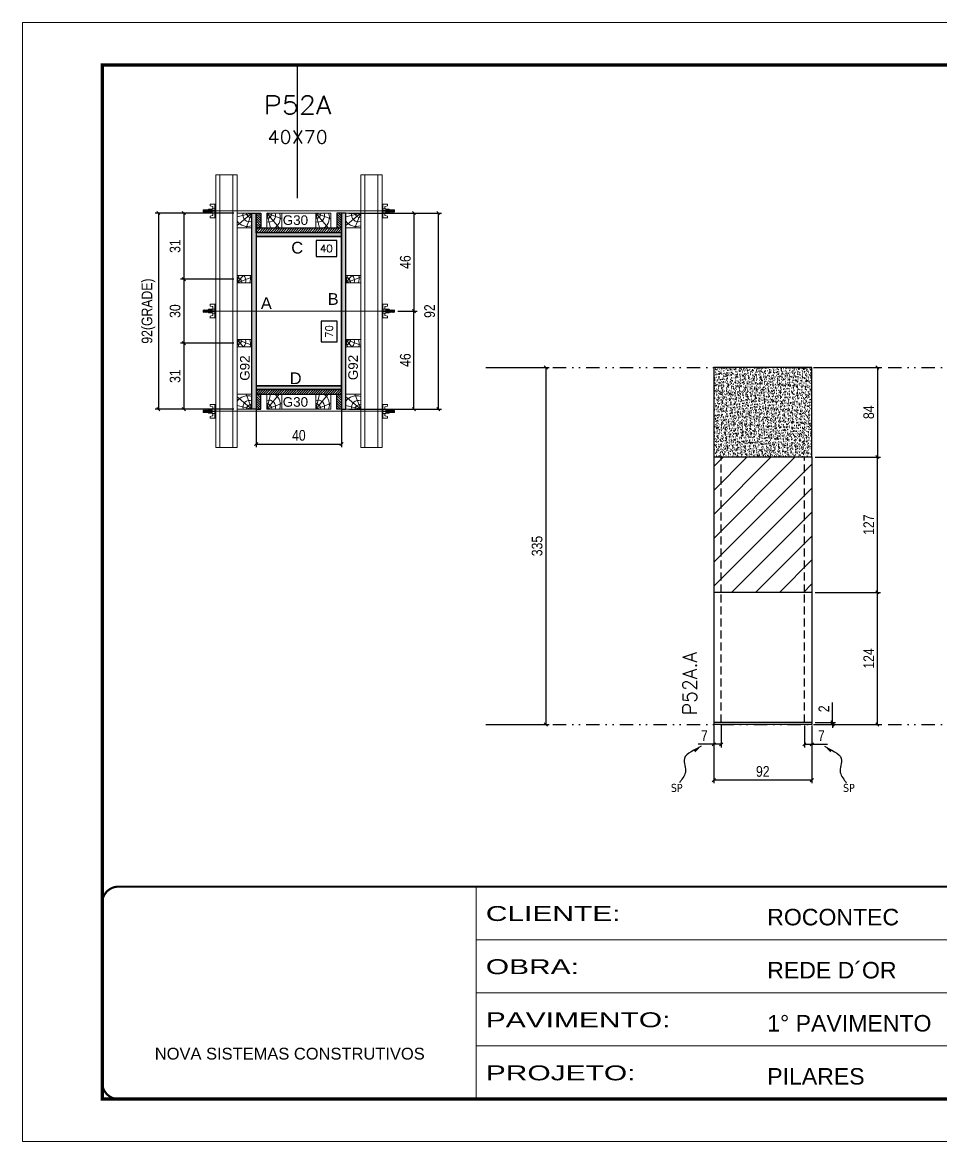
# Model space of a CAD drawing. Extents: x 2949 to 9203, y -16089 to 12527.
# Drawn here: x 6133 to 6994, y -12643 to -11593 of the extents above; entities that cross this region are included whole.
import ezdxf
from ezdxf.enums import TextEntityAlignment as Align

# ---------------------------------------------------------------- set-up
doc = ezdxf.new("R2010")
doc.units = 0
for name, pattern in [('CONTINUO', [0]), ('DASHED', [0.75, 0.5, -0.25]), ('DIVIDE2', [0.625, 0.25, -0.125, 0, -0.125, 0, -0.125]), ('HIDDEN', [0.375, 0.25, -0.125])]:
    doc.linetypes.add(name, pattern=pattern)
for name, color, linetype in [('CHAPA', 1, 'Continuous'), ('COTA', 241, 'Continuous'), ('MEIO_PONT', 93, 'Continuous'), ('Nível', 160, 'Continuous'), ('Painéis', 200, 'Continuous'), ('Romaneio', 10, 'Continuous'), ('SARRAFO', 251, 'Continuous'), ('Sarrafo de Pressão', 42, 'HIDDEN'), ('texto', 7, 'Continuous'), ('Texto de Titulo', 7, 'Continuous'), ('Texto Qtd Sarr', 242, 'Continuous'), ('TEXTO_GERAL', 7, 'Continuous')]:
    doc.layers.add(name, color=color, linetype=linetype)
for name, color, linetype, lineweight in [('Folhas', 255, 'Continuous', 9), ('Hachura', 251, 'Continuous', 9), ('Madeira', 126, 'Continuous', 18), ('Perfil Metálico', 224, 'Continuous', 18), ('SARRAFO DE PRESSAO', 251, 'DASHED', 9), ('Texto Seção', 7, 'Continuous', 15)]:
    doc.layers.add(name, color=color, linetype=linetype, lineweight=lineweight)
doc.styles.add('ARIAL', font='arial.ttf')
doc.styles.add('COTA TECNICA', font='techl___.ttf', dxfattribs={"height": 10})
doc.styles.add('COTA TECNICA 2X', font='techl___.ttf', dxfattribs={"height": 10})
doc.styles.add('COTA TECNICA-50', font='techl___.ttf', dxfattribs={"height": 10})
doc.styles.add('REGUA-120', font='ROMANS.shx', dxfattribs={"height": 15})
doc.styles.add('ROMANS', font='romans.shx')
doc.styles.add('SANSSERIF', font='sas_____.pfb')
doc.styles.get("Standard").update_dxf_attribs({"font": 'arial.ttf'})
doc.styles.add('Tecnologia', font='')
doc.styles.get('Tecnologia').set_extended_font_data('Forgotten Futurist')
doc.dimstyles.new('COTA PAINEL-50', dxfattribs={"dimtxt": 10, "dimasz": 3, "dimexe": 3, "dimexo": 3, "dimgap": 3, "dimtad": 1, "dimdec": 1, "dimzin": 12, "dimdsep": 46, "dimtxsty": 'COTA TECNICA-50', "dimblk1": 'OBLIQUE', "dimblk2": 'OBLIQUE', "dimsah": 1, "dimcen": 0.9, "dimclrd": 4, "dimclre": 4, "dimclrt": 240, "dimadec": 1, "dimazin": 3, "dimtfac": 1, "dimtdec": 1, "dimtmove": 0, "dimatfit": 3, "dimfxl": 1, "dimtolj": 1, "dimtzin": 12, "dimarcsym": 0})
doc.dimstyles.new('PAINEL', dxfattribs={"dimtxt": 10, "dimasz": 3, "dimexe": 3, "dimexo": 3, "dimgap": 3, "dimtad": 1, "dimdec": 1, "dimzin": 12, "dimdsep": 46, "dimtxsty": 'COTA TECNICA', "dimblk1": 'OBLIQUE', "dimblk2": 'OBLIQUE', "dimsah": 1, "dimcen": 0.9, "dimclrd": 4, "dimclre": 4, "dimclrt": 240, "dimadec": 1, "dimazin": 3, "dimtfac": 1, "dimtdec": 1, "dimtmove": 0, "dimatfit": 3, "dimfxl": 1, "dimtolj": 1, "dimtzin": 12, "dimarcsym": 0})
doc.dimstyles.new('SECAO PILAR', dxfattribs={"dimtxt": 10, "dimasz": 3, "dimexe": 3, "dimexo": 3, "dimgap": 3, "dimtad": 1, "dimdec": 1, "dimlfac": 0.5, "dimzin": 12, "dimdsep": 46, "dimtxsty": 'COTA TECNICA 2X', "dimblk1": 'OBLIQUE', "dimblk2": 'OBLIQUE', "dimsah": 1, "dimcen": 0.9, "dimclrd": 256, "dimclre": 256, "dimclrt": 256, "dimadec": 1, "dimazin": 3, "dimtfac": 1, "dimtdec": 1, "dimtmove": 0, "dimatfit": 3, "dimfxl": 1, "dimtolj": 1, "dimtzin": 12, "dimarcsym": 0})
doc.dimstyles.new('SECÇÃO 2', dxfattribs={"dimtxt": 7, "dimasz": 6, "dimexe": 0.18, "dimexo": 2, "dimgap": -4, "dimtad": 3, "dimdec": 1, "dimlfac": 0.5, "dimzin": 12, "dimdsep": 46, "dimtxsty": 'ROMANS', "dimblk": 'ARCHTICK', "dimcen": 0.09, "dimse1": 1, "dimse2": 1, "dimsd1": 1, "dimsd2": 1, "dimclrd": 180, "dimclre": 5, "dimclrt": 1, "dimadec": 0, "dimazin": 3, "dimtfac": 1, "dimtdec": 1, "dimtofl": 0, "dimtmove": 0, "dimatfit": 3, "dimldrblk": 'ARCHTICK', "dimfxl": 1, "dimtolj": 1, "dimtzin": 0, "dimarcsym": 0})
doc.dimstyles.get("Standard").update_dxf_attribs({"dimtxt": 0.18, "dimasz": 0.18, "dimexe": 0.18, "dimexo": 0.0625, "dimgap": 0.09, "dimtad": 0, "dimtih": 1, "dimtoh": 1, "dimdec": 4, "dimzin": 0, "dimdsep": 46, "dimtxsty": 'Standard', "dimcen": 0.09, "dimadec": 0, "dimazin": 0, "dimtfac": 1, "dimtdec": 4, "dimtofl": 0, "dimtmove": 0, "dimatfit": 3, "dimfxl": 1, "dimtolj": 1, "dimtzin": 0, "dimarcsym": 0})

# ---------------------------------------------------------------- blocks, each defined once
blk = doc.blocks.new('9999999999')
at = {"color": 30, "linetype": 'CONTINUO'}
for p, q in [((98564.6, 34230.2), (98564.6, 34429.4)), ((98564.6, 34379.6), (99584, 34379.6)), ((98564.6, 34329.8), (99488, 34329.8)), ((98564.6, 34280), (99488, 34280))]:
    blk.add_line(p, q, dxfattribs=at)
at = {"color": 30, "linetype": 'CONTINUO', "const_width": 2}
blk.add_lwpolyline([(99584, 34230.2), (99584, 34414.4, 0.414214), (99569, 34429.4), (98229, 34429.4, 0.414214), (98214, 34414.4), (98214, 34245.2, 0.414214), (98229, 34230.2), (99584, 34230.2)], format="xyb", dxfattribs=at)
at = {"layer": 'Folhas'}
blk.add_lwpolyline([(98139, 34190.2), (99624, 34190.2), (99624, 35240.2), (98139, 35240.2)], close=True, dxfattribs=at)
at = {"layer": 'Folhas', "color": 30, "const_width": 3}
blk.add_lwpolyline([(98214, 34230.2), (99584, 34230.2), (99584, 35200.2), (98214, 35200.2)], close=True, dxfattribs=at)
at = {"color": 7, "linetype": 'Continuous', "ltscale": 5, "style": 'ARIAL'}
for s, height, p in [('ROCONTEC', 15.48, (98837.7, 34393.1)), ('REDE D´OR', 15.48, (98837.7, 34343.3)), ('1° PAVIMENTO', 15.483, (98837.7, 34293.5)), ('NOVA SISTEMAS CONSTRUTIVOS', 11.059, (98263.2, 34267.2)), ('PILARES', 15.48, (98837.7, 34243.7))]:
    blk.add_text(s, height=height, dxfattribs=at).set_placement(p)
at = {"layer": 'Folhas', "color": 7, "style": 'Tecnologia', "width": 1.5}
for s, p in [('CLIENTE:', (98573.7, 34397.2)), ('OBRA:', (98573.7, 34347.3)), ('PAVIMENTO:', (98573.7, 34297.5)), ('PROJETO:', (98573.7, 34247.7))]:
    blk.add_text(s, height=14, dxfattribs=at).set_placement(p)
blk = doc.blocks.new('titulo1')
at = {"layer": 'Defpoints', "color": 252, "linetype": 'HIDDEN', "ltscale": 2}
blk.add_line((0, 0), (0, 125), dxfattribs=at)
at = {"layer": 'Defpoints', "style": 'ROMANS', "oblique": 15}
blk.add_attdef('FOLHA', text='', height=10, dxfattribs=at).set_placement((0, 15.6), align=Align.MIDDLE_CENTER)
at = {"layer": 'Texto Qtd Sarr', "color": 3, "style": 'ROMANS', "oblique": 15}
for tag, height, p in [('TITULO', 17, (0, 71.4)), ('SEÇÃO', 12, (0, 41.5))]:
    blk.add_attdef(tag, text='', height=height, dxfattribs=at).set_placement(p, align=Align.MIDDLE_CENTER)
blk = doc.blocks.new('*D3075')
at = {"layer": 'COTA', "color": 180, "lineweight": -2, "transparency": 16777216}
for p, q in [((6427.9, -11873.6), (6412.9, -11873.6)), ((6412.9, -11873.6), (6412.9, -11893)), ((6427.9, -11893), (6427.9, -11873.6)), ((6412.9, -11893), (6427.9, -11893))]:
    blk.add_line(p, q, dxfattribs=at)
at = {"layer": 'Defpoints', "color": 0, "transparency": 16777216}
for p in [(6351.9, -11794.2), (6351.9, -11934.2), (6431.9, -11934.2)]:
    blk.add_point(p, dxfattribs=at)
at = {"layer": 'COTA', "color": 1, "transparency": 16777216, "insert": (6420.4, -11883.3), "char_height": 7, "attachment_point": 5, "rotation": 90, "style": 'ROMANS'}
blk.add_mtext('\\A1;70', dxfattribs=at)
blk = doc.blocks.new('_ArchTick')
at = {"color": 0, "linetype": 'ByBlock', "const_width": 0.15}
blk.add_lwpolyline([(-0.5, -0.5), (0.5, 0.5)], dxfattribs=at)
blk = doc.blocks.new('_Oblique')
at = {"color": 0, "linetype": 'ByBlock', "lineweight": -2}
blk.add_line((-0.5, -0.5), (0.5, 0.5), dxfattribs=at)
blk = doc.blocks.new('*D3076')
at = {"layer": 'COTA', "lineweight": -2, "transparency": 16777216}
for p, q in [((6438.9, -11772.2), (6525.7, -11772.2)), ((6522.7, -11772.2), (6522.7, -11956.2)), ((6438.9, -11956.2), (6525.7, -11956.2))]:
    blk.add_line(p, q, dxfattribs=at)
at = {"layer": 'Defpoints', "color": 0, "transparency": 16777216}
for p in [(6435.9, -11772.2), (6435.9, -11956.2), (6522.7, -11956.2)]:
    blk.add_point(p, dxfattribs=at)
at = {"layer": 'COTA', "lineweight": -2, "transparency": 16777216, "xscale": 3, "yscale": 3, "zscale": 3}
for p, rotation in [((6522.7, -11772.2), 90), ((6522.7, -11956.2), 270)]:
    blk.add_blockref('_Oblique', p, dxfattribs=dict(at, rotation=rotation))
at = {"layer": 'COTA', "transparency": 16777216, "insert": (6514.6, -11864.2), "char_height": 10, "attachment_point": 5, "rotation": 90, "style": 'COTA TECNICA 2X'}
blk.add_mtext('\\A1;92', dxfattribs=at)
blk = doc.blocks.new('*D3077')
at = {"layer": 'COTA', "lineweight": -2, "transparency": 16777216}
for p, q in [((6472.9, -11772.2), (6502.9, -11772.2)), ((6499.9, -11772.2), (6499.9, -11864.2)), ((6484.7, -11864.2), (6502.9, -11864.2))]:
    blk.add_line(p, q, dxfattribs=at)
at = {"layer": 'Defpoints', "color": 0, "transparency": 16777216}
for p in [(6469.9, -11772.2), (6481.7, -11864.2), (6499.9, -11864.2)]:
    blk.add_point(p, dxfattribs=at)
at = {"layer": 'COTA', "lineweight": -2, "transparency": 16777216, "xscale": 3, "yscale": 3, "zscale": 3}
for p, rotation in [((6499.9, -11772.2), 90), ((6499.9, -11864.2), 270)]:
    blk.add_blockref('_Oblique', p, dxfattribs=dict(at, rotation=rotation))
at = {"layer": 'COTA', "transparency": 16777216, "insert": (6491.8, -11818.2), "char_height": 10, "attachment_point": 5, "rotation": 90, "style": 'COTA TECNICA 2X'}
blk.add_mtext('\\A1;46', dxfattribs=at)
blk = doc.blocks.new('*D3078')
at = {"layer": 'COTA', "lineweight": -2, "transparency": 16777216}
for p, q in [((6484.7, -11864.2), (6502.9, -11864.2)), ((6499.9, -11956.2), (6499.9, -11864.2)), ((6472.9, -11956.2), (6502.9, -11956.2))]:
    blk.add_line(p, q, dxfattribs=at)
at = {"layer": 'Defpoints', "color": 0, "transparency": 16777216}
for p in [(6481.7, -11864.2), (6499.9, -11864.2), (6469.9, -11956.2)]:
    blk.add_point(p, dxfattribs=at)
at = {"layer": 'COTA', "lineweight": -2, "transparency": 16777216, "xscale": 3, "yscale": 3, "zscale": 3}
for p, rotation in [((6499.9, -11864.2), 90), ((6499.9, -11956.2), 270)]:
    blk.add_blockref('_Oblique', p, dxfattribs=dict(at, rotation=rotation))
at = {"layer": 'COTA', "transparency": 16777216, "insert": (6491.8, -11910.2), "char_height": 10, "attachment_point": 5, "rotation": 90, "style": 'COTA TECNICA 2X'}
blk.add_mtext('\\A1;46', dxfattribs=at)
blk = doc.blocks.new('*D3079')
at = {"layer": 'COTA', "color": 180, "lineweight": -2, "transparency": 16777216}
for p, q in [((6427.4, -11798), (6408.1, -11798)), ((6408.1, -11798), (6408.1, -11813)), ((6427.4, -11813), (6427.4, -11798)), ((6408.1, -11813), (6427.4, -11813))]:
    blk.add_line(p, q, dxfattribs=at)
at = {"layer": 'Defpoints', "color": 0, "transparency": 16777216}
for p in [(6351.9, -11794.2), (6431.9, -11794.2), (6431.9, -11817)]:
    blk.add_point(p, dxfattribs=at)
at = {"layer": 'COTA', "color": 1, "transparency": 16777216, "insert": (6417.7, -11805.5), "char_height": 7, "attachment_point": 5, "style": 'ROMANS'}
blk.add_mtext('\\A1;40', dxfattribs=at)
blk = doc.blocks.new('PONTALETE')
at = {"layer": 'Madeira'}
for q in [(2.71, 7), (7, 5.76), (7, 1.74)]:
    blk.add_line((0, 0), q, dxfattribs=at)
blk.add_lwpolyline([(0, 0), (7, 0), (7, 7), (0, 7)], close=True, dxfattribs=at)
for centre, radius, start, end in [((2.04, 0.06), 6.23, 37.2818, 109.0913), ((1.09, 0.9), 3.19, 343.603, 109.9847), ((-0.21, -0.78), 3.09, 14.6322, 86.0383)]:
    blk.add_arc(centre, radius, start, end, dxfattribs=at)
blk = doc.blocks.new('*D3080')
at = {"layer": 'COTA', "lineweight": -2, "transparency": 16777216}
for p, q in [((6330.9, -11772.2), (6257.1, -11772.2)), ((6260.1, -11772.2), (6260.1, -11956.2)), ((6330.9, -11956.2), (6257.1, -11956.2))]:
    blk.add_line(p, q, dxfattribs=at)
at = {"layer": 'Defpoints', "color": 0, "transparency": 16777216}
for p in [(6333.9, -11772.2), (6260.1, -11956.2), (6333.9, -11956.2)]:
    blk.add_point(p, dxfattribs=at)
at = {"layer": 'COTA', "lineweight": -2, "transparency": 16777216, "xscale": 3, "yscale": 3, "zscale": 3}
for p, rotation in [((6260.1, -11772.2), 90), ((6260.1, -11956.2), 270)]:
    blk.add_blockref('_Oblique', p, dxfattribs=dict(at, rotation=rotation))
at = {"layer": 'COTA', "transparency": 16777216, "insert": (6250.9, -11864.2), "char_height": 10, "attachment_point": 5, "rotation": 90, "style": 'COTA TECNICA 2X'}
blk.add_mtext('\\A1;92(GRADE)', dxfattribs=at)
blk = doc.blocks.new('MEIO PONTALETE')
at = {"layer": 'Madeira'}
for q in [(2.71, 7), (3.5, 2.88), (3.5, 0.87)]:
    blk.add_line((0, 0), q, dxfattribs=at)
blk.add_lwpolyline([(0, 0), (3.5, 0), (3.5, 7), (0, 7)], close=True, dxfattribs=at)
for centre, radius, start, end in [((2.04, 0.06), 6.23, 76.4499, 109.0913), ((1.09, 0.9), 3.19, 40.9063, 109.9847), ((-0.21, -0.78), 3.09, 14.6322, 86.0383)]:
    blk.add_arc(centre, radius, start, end, dxfattribs=at)
blk = doc.blocks.new('*D3081')
at = {"layer": 'COTA', "lineweight": -2, "transparency": 16777216}
for p, q in [((6330.9, -11894.2), (6281, -11894.2)), ((6284, -11894.2), (6284, -11956.2)), ((6330.9, -11956.2), (6281, -11956.2))]:
    blk.add_line(p, q, dxfattribs=at)
at = {"layer": 'Defpoints', "color": 0, "transparency": 16777216}
for p in [(6333.9, -11894.2), (6284, -11956.2), (6333.9, -11956.2)]:
    blk.add_point(p, dxfattribs=at)
at = {"layer": 'COTA', "lineweight": -2, "transparency": 16777216, "xscale": 3, "yscale": 3, "zscale": 3}
for p, rotation in [((6284, -11894.2), 90), ((6284, -11956.2), 270)]:
    blk.add_blockref('_Oblique', p, dxfattribs=dict(at, rotation=rotation))
at = {"layer": 'COTA', "transparency": 16777216, "insert": (6275.8, -11925.2), "char_height": 10, "attachment_point": 5, "rotation": 90, "style": 'COTA TECNICA 2X'}
blk.add_mtext('\\A1;31', dxfattribs=at)
blk = doc.blocks.new('C')
at = {"layer": 'Hachura', "color": 0}
for p, q in [((0, 3.22), (0, -3.22)), ((0.45, 3.22), (0, 3.22)), ((0.46, 3.16), (0, 3.16)), ((0.46, 3.05), (0, 3.05)), ((0.46, 2.88), (0, 2.88)), ((0, 2.75), (0, -1.16)), ((0.46, 2.65), (0, 2.65)), ((0.46, 2.23), (0, 2.23)), ((0.46, 1.51), (0, 1.51)), ((0.39, 0.49), (0.17, 0.49)), ((0.45, -3.23), (0.45, 3.22)), ((0.45, 3.22), (2.58, 3.22)), ((1.74, 0.97), (0.45, 0.97)), ((1.45, 0.1), (0.45, 0.1)), ((1.35, 1.94), (1.35, 0.96)), ((2.58, 2.39), (1.47, 2.09)), ((1.74, -0.97), (1.74, 0.97)), ((1.74, 0.97), (1.74, 0.84)), ((1.74, 0.97), (1.74, 0.84)), ((1.74, 0.84), (3.35, 0.84)), ((3.35, 0.45), (1.74, 0.45)), ((2.58, 3.22), (2.58, 2.39)), ((3.32, 0.84), (3.32, -0.84)), ((3.35, 0.84), (3.35, -0.84)), ((3.68, 0.45), (3.35, 0.45)), ((3.84, -0.52), (3.35, 0.45)), ((3.35, 0.06), (3.67, -0.57)), ((3.68, 0.45), (4.16, -0.52)), ((3.72, 0.5), (4.25, -0.57)), ((4.37, -0.55), (3.83, 0.53)), ((4.15, 0.45), (3.93, 0.45)), ((4.42, -0.52), (3.93, 0.45)), ((4.15, 0.45), (4.26, 0.45)), ((4.26, 0.45), (4.74, -0.52)), ((4.3, 0.5), (4.83, -0.57)), ((4.95, -0.55), (4.41, 0.53)), ((4.51, 0.45), (4.84, 0.45)), ((5, -0.52), (4.51, 0.45)), ((4.84, 0.45), (5.32, -0.52)), ((4.88, 0.5), (5.41, -0.57)), ((5.53, -0.55), (4.99, 0.53)), ((5.58, -0.52), (5.09, 0.45)), ((5.42, 0.45), (5.09, 0.45)), ((5.58, -0.52), (5.09, 0.45)), ((5.42, 0.45), (5.74, -0.19)), ((5.46, 0.5), (5.74, -0.07)), ((5.74, 0.19), (5.57, 0.53)), ((5.74, 0.32), (5.68, 0.45)), ((5.68, 0.45), (5.74, 0.45)), ((5.74, 0.45), (5.9, 0.29)), ((5.74, 0.45), (5.74, -0.52)), ((5.9, -0.36), (5.9, 0.29)), ((0.45, 0), (0, 0)), ((0.46, -1.52), (0, -1.52)), ((0.46, -2.23), (0, -2.23)), ((0.46, -2.65), (0, -2.65)), ((0.46, -2.88), (0, -2.88)), ((0.46, -3.05), (0, -3.05)), ((0.46, -3.16), (0, -3.16)), ((0, -3.22), (2.57, -3.22)), ((0.08, -0.48), (0.29, -0.48)), ((0.29, -0.48), (0.4, -0.48)), ((0.45, 0), (0.45, -0.97)), ((0.45, -0.16), (1.45, -0.16)), ((0.45, -0.65), (0.45, -0.32)), ((0.45, -3.23), (0.45, -0.65)), ((0.45, -0.97), (1.74, -0.97)), ((1.35, -1.94), (1.35, -0.97)), ((2.58, -2.39), (1.47, -2.1)), ((3.35, -0.32), (1.74, -0.32)), ((3.35, -0.84), (1.74, -0.84)), ((2.58, -3.23), (2.58, -2.39)), ((3.35, -0.07), (3.58, -0.52)), ((3.35, -0.52), (3.58, -0.52)), ((3.84, -0.52), (4.16, -0.52)), ((4.42, -0.52), (4.74, -0.52)), ((4.63, -0.52), (4.74, -0.52)), ((5, -0.52), (5.32, -0.52)), ((5.58, -0.52), (5.74, -0.52)), ((5.74, -0.52), (5.9, -0.36)), ((5.74, -0.52), (5.74, -0.52))]:
    blk.add_line(p, q, dxfattribs=at)
for centre, radius, start, end in [((1.52, 1.94), 0.161, 104.7436, 180), ((1.44, -0.03), 0.129, 272.695, 87.305), ((3.81, 0.39), 0.143, 25.5688, 154.4312), ((4.39, 0.39), 0.143, 25.5688, 154.4312), ((4.97, 0.39), 0.143, 25.5688, 154.4312), ((5.55, 0.39), 0.143, 25.5688, 154.4312), ((0.17, -0.37), 0.174, 221.744, 317.8592), ((1.52, -1.94), 0.161, 180, 255.2564), ((3.71, -0.4), 0.174, 222.1408, 318.256), ((4.29, -0.4), 0.174, 222.1408, 318.256), ((4.87, -0.4), 0.174, 222.1408, 318.256), ((5.45, -0.4), 0.174, 222.1408, 318.256), ((5.61, -0.4), 0.174, 317.8592, 318.256)]:
    blk.add_arc(centre, radius, start, end, dxfattribs=at)
blk = doc.blocks.new('*D3082')
at = {"layer": 'COTA', "lineweight": -2, "transparency": 16777216}
for p, q in [((6330.9, -11772.2), (6281, -11772.2)), ((6284, -11772.2), (6284, -11834.2)), ((6330.9, -11834.2), (6281, -11834.2))]:
    blk.add_line(p, q, dxfattribs=at)
at = {"layer": 'Defpoints', "color": 0, "transparency": 16777216}
for p in [(6333.9, -11772.2), (6284, -11834.2), (6333.9, -11834.2)]:
    blk.add_point(p, dxfattribs=at)
at = {"layer": 'COTA', "lineweight": -2, "transparency": 16777216, "xscale": 3, "yscale": 3, "zscale": 3}
for p, rotation in [((6284, -11772.2), 90), ((6284, -11834.2), 270)]:
    blk.add_blockref('_Oblique', p, dxfattribs=dict(at, rotation=rotation))
at = {"layer": 'COTA', "transparency": 16777216, "insert": (6275.8, -11803.2), "char_height": 10, "attachment_point": 5, "rotation": 90, "style": 'COTA TECNICA 2X'}
blk.add_mtext('\\A1;31', dxfattribs=at)
blk = doc.blocks.new('*D3083')
at = {"layer": 'COTA', "lineweight": -2, "transparency": 16777216}
for p, q in [((6330.9, -11834.2), (6281, -11834.2)), ((6284, -11834.2), (6284, -11894.2)), ((6330.9, -11894.2), (6281, -11894.2))]:
    blk.add_line(p, q, dxfattribs=at)
at = {"layer": 'Defpoints', "color": 0, "transparency": 16777216}
for p in [(6333.9, -11834.2), (6284, -11894.2), (6333.9, -11894.2)]:
    blk.add_point(p, dxfattribs=at)
at = {"layer": 'COTA', "lineweight": -2, "transparency": 16777216, "xscale": 3, "yscale": 3, "zscale": 3}
for p, rotation in [((6284, -11834.2), 90), ((6284, -11894.2), 270)]:
    blk.add_blockref('_Oblique', p, dxfattribs=dict(at, rotation=rotation))
at = {"layer": 'COTA', "transparency": 16777216, "insert": (6275.8, -11864.2), "char_height": 10, "attachment_point": 5, "rotation": 90, "style": 'COTA TECNICA 2X'}
blk.add_mtext('\\A1;30', dxfattribs=at)
blk = doc.blocks.new('*D3099')
at = {"layer": 'COTA', "lineweight": -2, "transparency": 16777216}
for p, q in [((6351.9, -11940.8), (6351.9, -11991.9)), ((6431.9, -11940.8), (6431.9, -11991.9)), ((6351.9, -11988.9), (6431.9, -11988.9))]:
    blk.add_line(p, q, dxfattribs=at)
at = {"layer": 'Defpoints', "color": 0, "transparency": 16777216}
for p in [(6351.9, -11937.8), (6431.9, -11937.8), (6431.9, -11988.9)]:
    blk.add_point(p, dxfattribs=at)
at = {"layer": 'COTA', "lineweight": -2, "transparency": 16777216, "xscale": 3, "yscale": 3, "zscale": 3, "rotation": 180}
blk.add_blockref('_Oblique', (6351.9, -11988.9), dxfattribs=at)
at = {"layer": 'COTA', "lineweight": -2, "transparency": 16777216, "xscale": 3, "yscale": 3, "zscale": 3}
blk.add_blockref('_Oblique', (6431.9, -11988.9), dxfattribs=at)
at = {"layer": 'COTA', "transparency": 16777216, "insert": (6391.9, -11980.8), "char_height": 10, "attachment_point": 5, "style": 'COTA TECNICA 2X'}
blk.add_mtext('\\A1;40', dxfattribs=at)
blk = doc.blocks.new('*D3100')
at = {"layer": 'COTA', "color": 4, "linetype": 'ByBlock', "lineweight": -2, "transparency": 16777216}
for p, q in [((6570.2, -11917.1), (6626.6, -11917.1)), ((6623.6, -11917.1), (6623.6, -12252.1)), ((6570.2, -12252.1), (6626.6, -12252.1))]:
    blk.add_line(p, q, dxfattribs=at)
at = {"layer": 'Defpoints', "color": 0, "linetype": 'ByBlock', "transparency": 16777216}
for p in [(6567.2, -11917.1), (6567.2, -12252.1), (6623.6, -12252.1)]:
    blk.add_point(p, dxfattribs=at)
at = {"layer": 'COTA', "color": 4, "linetype": 'ByBlock', "lineweight": -2, "transparency": 16777216, "xscale": 3, "yscale": 3, "zscale": 3}
for p, rotation in [((6623.6, -11917.1), 90), ((6623.6, -12252.1), 270)]:
    blk.add_blockref('_Oblique', p, dxfattribs=dict(at, rotation=rotation))
at = {"layer": 'COTA', "color": 240, "linetype": 'ByBlock', "transparency": 16777216, "insert": (6615.4, -12084.6), "char_height": 10, "attachment_point": 5, "rotation": 90, "style": 'COTA TECNICA'}
blk.add_mtext('\\A1;335', dxfattribs=at)
blk = doc.blocks.new('*D3084')
at = {"layer": 'COTA', "color": 4, "lineweight": -2, "transparency": 16777216}
for p, q in [((6781.1, -12253.1), (6781.1, -12307.2)), ((6873.1, -12253.1), (6873.1, -12307.2)), ((6873.1, -12304.2), (6781.1, -12304.2))]:
    blk.add_line(p, q, dxfattribs=at)
at = {"layer": 'Defpoints', "color": 0, "transparency": 16777216}
for p in [(6781.1, -12250.1), (6873.1, -12250.1), (6781.1, -12304.2)]:
    blk.add_point(p, dxfattribs=at)
at = {"layer": 'COTA', "color": 4, "lineweight": -2, "transparency": 16777216, "xscale": 3, "yscale": 3, "zscale": 3, "rotation": 180}
blk.add_blockref('_Oblique', (6781.1, -12304.2), dxfattribs=at)
at = {"layer": 'COTA', "color": 4, "lineweight": -2, "transparency": 16777216, "xscale": 3, "yscale": 3, "zscale": 3}
blk.add_blockref('_Oblique', (6873.1, -12304.2), dxfattribs=at)
at = {"layer": 'COTA', "color": 240, "transparency": 16777216, "insert": (6827.1, -12296.1), "char_height": 10, "attachment_point": 5, "style": 'COTA TECNICA'}
blk.add_mtext('\\A1;92', dxfattribs=at)
blk = doc.blocks.new('*D3085')
at = {"layer": 'COTA', "color": 4, "lineweight": -2, "transparency": 16777216}
for p, q in [((6788.1, -12253.1), (6788.1, -12273.6)), ((6781.1, -12255.1), (6781.1, -12273.6)), ((6781.1, -12270.6), (6766.4, -12270.6)), ((6788.1, -12270.6), (6781.1, -12270.6))]:
    blk.add_line(p, q, dxfattribs=at)
at = {"layer": 'Defpoints', "color": 0, "transparency": 16777216}
for p in [(6781.1, -12252.1), (6788.1, -12250.1), (6781.1, -12270.6)]:
    blk.add_point(p, dxfattribs=at)
at = {"layer": 'COTA', "color": 4, "lineweight": -2, "transparency": 16777216, "xscale": 3, "yscale": 3, "zscale": 3, "rotation": 180}
blk.add_blockref('_Oblique', (6781.1, -12270.6), dxfattribs=at)
at = {"layer": 'COTA', "color": 4, "lineweight": -2, "transparency": 16777216, "xscale": 3, "yscale": 3, "zscale": 3}
blk.add_blockref('_Oblique', (6788.1, -12270.6), dxfattribs=at)
at = {"layer": 'COTA', "color": 240, "transparency": 16777216, "insert": (6772.3, -12262.5), "char_height": 10, "attachment_point": 5, "style": 'COTA TECNICA-50'}
blk.add_mtext('\\A1;7', dxfattribs=at)
blk = doc.blocks.new('*D3086')
at = {"layer": 'COTA', "color": 4, "lineweight": -2, "transparency": 16777216}
for p, q in [((6866.1, -12253.1), (6866.1, -12273.6)), ((6873.1, -12255.1), (6873.1, -12273.6)), ((6866.1, -12270.6), (6873.1, -12270.6)), ((6873.1, -12270.6), (6887.9, -12270.6))]:
    blk.add_line(p, q, dxfattribs=at)
at = {"layer": 'Defpoints', "color": 0, "transparency": 16777216}
for p in [(6866.1, -12250.1), (6873.1, -12252.1), (6873.1, -12270.6)]:
    blk.add_point(p, dxfattribs=at)
at = {"layer": 'COTA', "color": 4, "lineweight": -2, "transparency": 16777216, "xscale": 3, "yscale": 3, "zscale": 3, "rotation": 180}
blk.add_blockref('_Oblique', (6866.1, -12270.6), dxfattribs=at)
at = {"layer": 'COTA', "color": 4, "lineweight": -2, "transparency": 16777216, "xscale": 3, "yscale": 3, "zscale": 3}
blk.add_blockref('_Oblique', (6873.1, -12270.6), dxfattribs=at)
at = {"layer": 'COTA', "color": 240, "transparency": 16777216, "insert": (6882, -12262.5), "char_height": 10, "attachment_point": 5, "style": 'COTA TECNICA-50'}
blk.add_mtext('\\A1;7', dxfattribs=at)
blk = doc.blocks.new('*D3087')
at = {"layer": 'Defpoints', "color": 0, "linetype": 'ByBlock', "transparency": 16777216}
for p in [(6873.1, -12128.1), (6934.6, -12128.1), (6873.1, -12252.1)]:
    blk.add_point(p, dxfattribs=at)
at = {"layer": 'Romaneio', "color": 4, "linetype": 'ByBlock', "lineweight": -2, "transparency": 16777216}
for p, q in [((6876.1, -12128.1), (6937.6, -12128.1)), ((6934.6, -12252.1), (6934.6, -12128.1)), ((6876.1, -12252.1), (6937.6, -12252.1))]:
    blk.add_line(p, q, dxfattribs=at)
at = {"layer": 'Romaneio', "color": 4, "linetype": 'ByBlock', "lineweight": -2, "transparency": 16777216, "xscale": 3, "yscale": 3, "zscale": 3}
for p, rotation in [((6934.6, -12128.1), 90), ((6934.6, -12252.1), 270)]:
    blk.add_blockref('_Oblique', p, dxfattribs=dict(at, rotation=rotation))
at = {"layer": 'Romaneio', "color": 240, "linetype": 'ByBlock', "transparency": 16777216, "insert": (6926.5, -12190.1), "char_height": 10, "attachment_point": 5, "rotation": 90, "style": 'COTA TECNICA'}
blk.add_mtext('\\A1;124', dxfattribs=at)
blk = doc.blocks.new('*D3088')
at = {"layer": 'COTA', "color": 4, "lineweight": -2, "transparency": 16777216}
for p, q in [((6892.4, -12250.1), (6892.4, -12231.3)), ((6876.1, -12250.1), (6895.4, -12250.1)), ((6876.1, -12252.1), (6895.4, -12252.1)), ((6892.4, -12252.1), (6892.4, -12250.1)), ((6892.4, -12252.1), (6892.4, -12255.1))]:
    blk.add_line(p, q, dxfattribs=at)
at = {"layer": 'Defpoints', "color": 0, "transparency": 16777216}
for p in [(6873.1, -12250.1), (6873.1, -12252.1), (6892.4, -12252.1)]:
    blk.add_point(p, dxfattribs=at)
at = {"layer": 'COTA', "color": 4, "lineweight": -2, "transparency": 16777216, "xscale": 3, "yscale": 3, "zscale": 3}
for p, rotation in [((6892.4, -12250.1), 270), ((6892.4, -12252.1), 90)]:
    blk.add_blockref('_Oblique', p, dxfattribs=dict(at, rotation=rotation))
at = {"layer": 'COTA', "color": 240, "transparency": 16777216, "insert": (6884.4, -12237.3), "char_height": 10, "attachment_point": 5, "rotation": 90, "style": 'COTA TECNICA-50'}
blk.add_mtext('\\A1;2', dxfattribs=at)
blk = doc.blocks.new('*D3101')
at = {"layer": 'COTA', "color": 4, "linetype": 'ByBlock', "lineweight": -2, "transparency": 16777216}
for p, q in [((6876.1, -12001.1), (6937.6, -12001.1)), ((6934.6, -12128.1), (6934.6, -12001.1)), ((6876.1, -12128.1), (6937.6, -12128.1))]:
    blk.add_line(p, q, dxfattribs=at)
at = {"layer": 'Defpoints', "color": 0, "linetype": 'ByBlock', "transparency": 16777216}
for p in [(6873.1, -12001.1), (6934.6, -12001.1), (6873.1, -12128.1)]:
    blk.add_point(p, dxfattribs=at)
at = {"layer": 'COTA', "color": 4, "linetype": 'ByBlock', "lineweight": -2, "transparency": 16777216, "xscale": 3, "yscale": 3, "zscale": 3}
for p, rotation in [((6934.6, -12001.1), 90), ((6934.6, -12128.1), 270)]:
    blk.add_blockref('_Oblique', p, dxfattribs=dict(at, rotation=rotation))
at = {"layer": 'COTA', "color": 240, "linetype": 'ByBlock', "transparency": 16777216, "insert": (6926.5, -12064.6), "char_height": 10, "attachment_point": 5, "rotation": 90, "style": 'COTA TECNICA'}
blk.add_mtext('\\A1;127', dxfattribs=at)
blk = doc.blocks.new('*D3098')
at = {"layer": 'COTA', "color": 4, "lineweight": -2, "transparency": 16777216}
for p, q in [((6876.1, -11917.1), (6937.6, -11917.1)), ((6934.6, -11917.1), (6934.6, -12001.1)), ((6876.1, -12001.1), (6937.6, -12001.1))]:
    blk.add_line(p, q, dxfattribs=at)
at = {"layer": 'Defpoints', "color": 0, "transparency": 16777216}
for p in [(6873.1, -11917.1), (6873.1, -12001.1), (6934.6, -12001.1)]:
    blk.add_point(p, dxfattribs=at)
at = {"layer": 'COTA', "color": 4, "lineweight": -2, "transparency": 16777216, "xscale": 3, "yscale": 3, "zscale": 3}
for p, rotation in [((6934.6, -11917.1), 90), ((6934.6, -12001.1), 270)]:
    blk.add_blockref('_Oblique', p, dxfattribs=dict(at, rotation=rotation))
at = {"layer": 'COTA', "color": 240, "transparency": 16777216, "insert": (6926.5, -11959.1), "char_height": 10, "attachment_point": 5, "rotation": 90, "style": 'COTA TECNICA'}
blk.add_mtext('\\A1;84', dxfattribs=at)

msp = doc.modelspace()

# ---------------------------------------------------------------- hatches: boundary and pattern name
at = {"layer": 'COTA', "linetype": 'ByBlock'}
h = msp.add_hatch(dxfattribs=at)
h.set_pattern_fill('AR-CONC', color=256, scale=0.03)
h.paths.add_polyline_path([(6873.14, -11917.06), (6781.14, -11917.06), (6781.14, -12001.06), (6873.14, -12001.06)])
at = {"layer": 'Hachura'}
h = msp.add_hatch(color=256, dxfattribs=at)
h.dxf.hatch_style = 1
h.paths.add_polyline_path([(6351.91, -11956.22), (6347.91, -11956.22), (6347.91, -11772.22), (6351.91, -11772.22)])
h = msp.add_hatch(color=256, dxfattribs=at)
h.dxf.hatch_style = 1
h.paths.add_polyline_path([(6351.91, -11956.22), (6347.91, -11956.22), (6347.91, -11772.22), (6351.91, -11772.22)])
h = msp.add_hatch(dxfattribs=at)
h.set_pattern_fill('ANSI31', color=256, scale=0.5, angle=90, style=0)
h.set_pattern_definition([(135, (-16539.4938, -2648.2645), (-1.12253202, -1.12253202), [])])
h.paths.add_polyline_path([(6351.91, -11786.22), (6356.31, -11786.22), (6356.31, -11772.22), (6351.91, -11772.22)])
h = msp.add_hatch(dxfattribs=at)
h.set_pattern_fill('ANSI31', color=256, scale=0.5, angle=90, style=0)
h.set_pattern_definition([(135, (-16497.4938, -2648.2645), (-1.12253202, -1.12253202), [])])
h.paths.add_polyline_path([(6431.91, -11786.22), (6427.51, -11786.22), (6427.51, -11772.22), (6431.91, -11772.22)])
h = msp.add_hatch(color=256, dxfattribs=at)
h.dxf.hatch_style = 1
h.paths.add_polyline_path([(6431.91, -11956.22), (6435.91, -11956.22), (6435.91, -11772.22), (6431.91, -11772.22)])
h = msp.add_hatch(color=256, dxfattribs=at)
h.dxf.hatch_style = 1
h.paths.add_polyline_path([(6431.91, -11956.22), (6435.91, -11956.22), (6435.91, -11772.22), (6431.91, -11772.22)])
h = msp.add_hatch(dxfattribs=at)
h.set_pattern_fill('ANSI31', color=256, scale=0.5, style=0)
h.set_pattern_definition([(45, (15525.8662, 11138.7918), (-1.12253202, 1.12253202), [])])
h.paths.add_polyline_path([(6431.91, -11790.62), (6431.91, -11786.22), (6351.91, -11786.22), (6351.91, -11790.62)])
h = msp.add_hatch(color=256, dxfattribs=at)
h.dxf.hatch_style = 1
h.paths.add_polyline_path([(6351.91, -11790.62), (6351.91, -11794.22), (6431.91, -11794.22), (6431.91, -11790.62)])
h = msp.add_hatch(color=256, dxfattribs=at)
h.dxf.hatch_style = 1
h.paths.add_polyline_path([(6351.91, -11790.62), (6351.91, -11794.22), (6431.91, -11794.22), (6431.91, -11790.62)])
h = msp.add_hatch(color=256, dxfattribs=at)
h.dxf.hatch_style = 1
h.paths.add_polyline_path([(6351.91, -11934.22), (6351.91, -11937.82), (6431.91, -11937.82), (6431.91, -11934.22)])
h = msp.add_hatch(color=256, dxfattribs=at)
h.dxf.hatch_style = 1
h.paths.add_polyline_path([(6351.91, -11934.22), (6351.91, -11937.82), (6431.91, -11937.82), (6431.91, -11934.22)])
h = msp.add_hatch(dxfattribs=at)
h.set_pattern_fill('ANSI31', color=256, scale=0.5, style=0)
h.set_pattern_definition([(45, (15525.8662, 11164.7918), (-1.12253202, 1.12253202), [])])
h.paths.add_polyline_path([(6431.91, -11937.82), (6431.91, -11942.22), (6351.91, -11942.22), (6351.91, -11937.82)])
h = msp.add_hatch(dxfattribs=at)
h.set_pattern_fill('ANSI31', color=256, scale=0.5, angle=90, style=0)
h.set_pattern_definition([(135, (-16539.4938, -2453.2645), (-1.12253202, -1.12253202), [])])
h.paths.add_polyline_path([(6351.91, -11942.22), (6356.31, -11942.22), (6356.31, -11956.22), (6351.91, -11956.22)])
h = msp.add_hatch(dxfattribs=at)
h.set_pattern_fill('ANSI31', color=256, scale=0.5, angle=90, style=0)
h.set_pattern_definition([(135, (-16497.4938, -2453.2645), (-1.12253202, -1.12253202), [])])
h.paths.add_polyline_path([(6431.91, -11942.22), (6427.51, -11942.22), (6427.51, -11956.22), (6431.91, -11956.22)])
h = msp.add_hatch(dxfattribs=at)
h.set_pattern_fill('ANSI31', color=256, scale=5)
h.paths.add_polyline_path([(6873.14, -12001.06), (6781.14, -12001.06), (6781.14, -12128.06), (6873.14, -12128.06)])

# ---------------------------------------------------------------- linework, layer by layer
at = {"layer": 'CHAPA'}
for points in [[(6351.91, -11956.22), (6347.91, -11956.22), (6347.91, -11772.22), (6351.91, -11772.22)], [(6351.91, -11956.22), (6347.91, -11956.22), (6347.91, -11772.22), (6351.91, -11772.22)], [(6431.91, -11956.22), (6435.91, -11956.22), (6435.91, -11772.22), (6431.91, -11772.22)], [(6431.91, -11956.22), (6435.91, -11956.22), (6435.91, -11772.22), (6431.91, -11772.22)], [(6351.91, -11790.62), (6351.91, -11794.22), (6431.91, -11794.22), (6431.91, -11790.62)], [(6351.91, -11790.62), (6351.91, -11794.22), (6431.91, -11794.22), (6431.91, -11790.62)], [(6351.91, -11934.22), (6351.91, -11937.82), (6431.91, -11937.82), (6431.91, -11934.22)], [(6351.91, -11934.22), (6351.91, -11937.82), (6431.91, -11937.82), (6431.91, -11934.22)]]:
    msp.add_lwpolyline(points, close=True, dxfattribs=at)
at = {"layer": 'COTA', "linetype": 'ByBlock'}
for p, q in [((6873.14, -11917.06), (6781.14, -11917.06)), ((6781.14, -11917.06), (6781.14, -12001.06)), ((6873.14, -12001.06), (6873.14, -11917.06))]:
    msp.add_line(p, q, dxfattribs=at)
at = {"layer": 'Hachura'}
for p, q in [((6303.11, -11770.22), (6476.91, -11770.21)), ((6303.11, -11864.22), (6476.91, -11864.23)), ((6303.11, -11958.22), (6476.91, -11958.23))]:
    msp.add_line(p, q, dxfattribs=at)
at = {"layer": 'Madeira'}
for points in [[(6347.91, -11956.22), (6333.91, -11956.22), (6333.91, -11772.22), (6347.91, -11772.22)], [(6361.92, -11772.22), (6361.92, -11786.22), (6421.91, -11786.22), (6421.91, -11772.22)], [(6435.91, -11956.22), (6449.91, -11956.22), (6449.91, -11772.22), (6435.91, -11772.22)], [(6361.92, -11956.22), (6361.92, -11942.22), (6421.91, -11942.22), (6421.91, -11956.22)]]:
    msp.add_lwpolyline(points, close=True, dxfattribs=at)
at = {"layer": 'Nível', "color": 4, "linetype": 'DIVIDE2', "ltscale": 50}
for p, q in [((6567.19, -11917.06), (7577.53, -11917.06)), ((6567.19, -12252.06), (7577.53, -12252.06))]:
    msp.add_line(p, q, dxfattribs=at)
at = {"layer": 'Painéis', "linetype": 'ByBlock'}
for p, q in [((6781.14, -12001.06), (6781.14, -12252.06)), ((6781.14, -12001.06), (6873.14, -12001.06)), ((6839.14, -12001.06), (6839.14, -12001.06)), ((6873.14, -12001.06), (6873.14, -12252.06)), ((6873.14, -12128.06), (6781.14, -12128.06)), ((6873.14, -12250.06), (6781.14, -12250.06)), ((6873.14, -12252.06), (6781.14, -12252.06))]:
    msp.add_line(p, q, dxfattribs=at)
at = {"layer": 'Painéis'}
msp.add_lwpolyline([(6431.91, -11794.22), (6351.91, -11794.22), (6351.91, -11934.22), (6431.91, -11934.22)], close=True, dxfattribs=at)
at = {"layer": 'Perfil Metálico'}
for points in [[(6313.91, -11992.22), (6333.91, -11992.22), (6333.91, -11736.22), (6313.91, -11736.22)], [(6329.91, -11736.22), (6317.91, -11736.22), (6317.91, -11992.22), (6329.91, -11992.22)], [(6469.91, -11992.22), (6449.91, -11992.22), (6449.91, -11736.22), (6469.91, -11736.22)], [(6453.91, -11736.22), (6465.91, -11736.22), (6465.91, -11992.22), (6453.91, -11992.22)]]:
    msp.add_lwpolyline(points, close=True, dxfattribs=at)
at = {"layer": 'SARRAFO'}
for points in [[(6356.31, -11772.22), (6356.31, -11786.22), (6351.91, -11786.22), (6351.91, -11772.22)], [(6427.51, -11772.22), (6427.51, -11786.22), (6431.91, -11786.22), (6431.91, -11772.22)], [(6351.91, -11786.22), (6431.91, -11786.22), (6431.91, -11790.62), (6351.91, -11790.62)], [(6351.91, -11942.22), (6431.91, -11942.22), (6431.91, -11937.82), (6351.91, -11937.82)], [(6356.31, -11956.22), (6356.31, -11942.22), (6351.91, -11942.22), (6351.91, -11956.22)], [(6427.51, -11956.22), (6427.51, -11942.22), (6431.91, -11942.22), (6431.91, -11956.22)]]:
    msp.add_lwpolyline(points, close=True, dxfattribs=at)
at = {"layer": 'Sarrafo de Pressão', "ltscale": 30}
for p, q in [((6788.14, -12128.06), (6788.14, -12001.06)), ((6866.14, -12128.06), (6866.14, -12001.06)), ((6788.14, -12250.06), (6788.14, -12128.06)), ((6866.14, -12250.06), (6866.14, -12128.06))]:
    msp.add_line(p, q, dxfattribs=at)

# ---------------------------------------------------------------- block references
at = {"layer": 'Hachura', "linetype": 'Continuous', "yscale": 2, "zscale": 2, "rotation": 180}
for p, xscale in [((6313.91, -11770.22), 2), ((6469.91, -11770.22), -2)]:
    msp.add_blockref('C', p, dxfattribs=dict(at, xscale=xscale))
at = {"layer": 'Hachura', "linetype": 'Continuous', "yscale": 2, "zscale": 2}
for p, xscale in [((6313.91, -11864.22), -2), ((6469.91, -11864.22), 2), ((6313.91, -11958.22), -2), ((6469.91, -11958.22), 2)]:
    msp.add_blockref('C', p, dxfattribs=dict(at, xscale=xscale))
at = {"layer": 'MEIO_PONT'}
for name, p, xscale, yscale, zscale, rotation in [('PONTALETE', (6347.91, -11772.22), 2, 2, 2, 180), ('PONTALETE', (6361.92, -11772.22), 2, 2, 2, 270), ('PONTALETE', (6407.91, -11772.22), 2, 2, 2, 270), ('PONTALETE', (6449.91, -11772.22), 2, 2, 2, 180), ('MEIO PONTALETE', (6333.91, -11837.72), -1.999999997962732, 1.999999997962732, 1.999999997962732, 270), ('MEIO PONTALETE', (6435.91, -11837.72), -1.999999997962732, 1.999999997962732, 1.999999997962732, 270), ('MEIO PONTALETE', (6333.91, -11890.72), 1.999999997962732, 1.999999997962732, 1.999999997962732, 270), ('MEIO PONTALETE', (6435.91, -11890.72), 1.999999997962732, 1.999999997962732, 1.999999997962732, 270), ('PONTALETE', (6361.92, -11956.22), -2, 2, 2, 270), ('PONTALETE', (6407.91, -11956.22), -2, 2, 2, 270)]:
    msp.add_blockref(name, p, dxfattribs=dict(at, xscale=xscale, yscale=yscale, zscale=zscale, rotation=rotation))
at = {"layer": 'MEIO_PONT', "xscale": -2, "yscale": 2, "zscale": 2}
for p in [(6347.91, -11956.22), (6449.91, -11956.22)]:
    msp.add_blockref('PONTALETE', p, dxfattribs=at)
at = {"layer": 'SARRAFO DE PRESSAO', "color": 6, "linetype": 'ByBlock'}
msp.add_blockref('9999999999', (-92006.44, -46833.55), dxfattribs=at)
at = {"layer": 'Texto Seção'}
ref = msp.add_blockref('titulo1', (6390.74, -11758.34), dxfattribs=at)
ref.add_attrib('TITULO', 'P52A', dxfattribs={"layer": 'Texto de Titulo', "color": 7, "height": 17, "style": 'ROMANS', "width": 1.1}).set_placement((6390.74, -11670.84), align=Align.MIDDLE_CENTER)
ref.add_attrib('SEÇÃO', '40X70', dxfattribs={"layer": 'Texto de Titulo', "color": 7, "height": 12, "style": 'ROMANS', "width": 1.1}).set_placement((6390.74, -11700.84), align=Align.MIDDLE_CENTER)

# ---------------------------------------------------------------- texts
at = {"layer": 'texto', "color": 0, "char_height": 7.5, "attachment_point": 5}
for insert in [(6746.37, -12311.55), (6907.92, -12311.55)]:
    msp.add_mtext('{\\fTahoma|b0|i0|c0|p34;\\C4;SP}', dxfattribs=dict(at, insert=insert))
at = {"layer": 'Texto Seção', "style": 'REGUA-120'}
msp.add_text('P52A.A', height=13, rotation=90, dxfattribs=at).set_placement((6765.07, -12243.42))
at = {"layer": 'TEXTO_GERAL', "style": 'ARIAL'}
for s, p in [('C', (6390.32, -11804.71)), ('A', (6361.37, -11856.77)), ('B', (6424.09, -11852.86)), ('D', (6388.92, -11927.22))]:
    msp.add_text(s, height=11, dxfattribs=at).set_placement(p, align=Align.MIDDLE_CENTER)
at = {"layer": 'TEXTO_GERAL', "color": 0, "linetype": 'Continuous', "style": 'SANSSERIF'}
for p in [(6341.19, -11929.55), (6442.75, -11929)]:
    msp.add_text('G92', height=9, rotation=90, dxfattribs=at).set_placement(p, align=Align.MIDDLE_LEFT)
at = {"layer": 'TEXTO_GERAL', "color": 0, "linetype": 'Continuous', "char_height": 9, "width": 285.3299, "style": 'SANSSERIF'}
for insert, attachment_point in [((6376.77, -11774.36), 1), ((6376.77, -11954.07), 7)]:
    msp.add_mtext('G30', dxfattribs=dict(at, insert=insert, attachment_point=attachment_point))

# ---------------------------------------------------------------- dimensions: what is measured, and where the dimension line sits
at = {"layer": 'COTA'}
dim = msp.add_linear_dim(base=(6260.14, -11956.22), p1=(6333.91, -11772.22), p2=(6333.91, -11956.22), angle=270, text='<>(GRADE)', dimstyle='SECAO PILAR', dxfattribs=at)
dim.commit()
dim.dimension.update_dxf_attribs({"geometry": '*D3080', "text_midpoint": (6250.92, -11864.22)})
for base, p1, p2, angle, dimstyle, picture, middle in [((6283.98, -11834.22), (6333.91, -11772.22), (6333.91, -11834.22), 270, 'SECAO PILAR', '*D3082', (6275.76, -11803.22)), ((6522.69, -11956.22), (6435.91, -11772.22), (6435.91, -11956.22), 270, 'SECAO PILAR', '*D3076', (6514.6, -11864.22)), ((6499.92, -11864.22), (6469.91, -11772.22), (6481.71, -11864.22), 270, 'SECAO PILAR', '*D3077', (6491.82, -11818.22)), ((6283.98, -11894.22), (6333.91, -11834.22), (6333.91, -11894.22), 270, 'SECAO PILAR', '*D3083', (6275.76, -11864.22)), ((6499.92, -11864.22), (6469.91, -11956.22), (6481.71, -11864.22), 90, 'SECAO PILAR', '*D3078', (6491.82, -11910.22)), ((6283.98, -11956.22), (6333.91, -11894.22), (6333.91, -11956.22), 270, 'SECAO PILAR', '*D3081', (6275.76, -11925.22)), ((6934.61, -12001.06), (6873.14, -11917.06), (6873.14, -12001.06), 90, 'PAINEL', '*D3098', (6926.51, -11959.06)), ((6781.14, -12270.57), (6788.14, -12250.06), (6781.14, -12252.06), 180, 'COTA PAINEL-50', '*D3085', (6772.28, -12262.5))]:
    dim = msp.add_linear_dim(base=base, p1=p1, p2=p2, angle=angle, dimstyle=dimstyle, dxfattribs=at)
    dim.commit()
    dim.dimension.update_dxf_attribs({"geometry": picture, "text_midpoint": middle})
for base, p1, p2, angle, dimstyle, picture, middle in [((6431.91, -11934.22), (6351.91, -11794.22), (6351.91, -11934.22), 270, 'SECÇÃO 2', '*D3075', (6431.91, -11883.29)), ((6892.4, -12252.06), (6873.14, -12250.06), (6873.14, -12252.06), 90, 'COTA PAINEL-50', '*D3088', (6892.4, -12237.31))]:
    dim = msp.add_linear_dim(base=base, p1=p1, p2=p2, angle=angle, dimstyle=dimstyle, dxfattribs=at)
    dim.commit()
    dim.dimension.update_dxf_attribs({"geometry": picture, "text_midpoint": middle, "dimtype": 160})
dim = msp.add_linear_dim(base=(6431.91, -11817.01), p1=(6351.91, -11794.22), p2=(6431.91, -11794.22), dimstyle='SECÇÃO 2', dxfattribs=at)
dim.commit()
dim.dimension.update_dxf_attribs({"geometry": '*D3079', "text_midpoint": (6417.75, -11817.01), "dimtype": 160})
at = {"layer": 'COTA', "linetype": 'ByBlock'}
for base, p1, p2, picture, middle in [((6623.61, -12252.06), (6567.19, -11917.06), (6567.19, -12252.06), '*D3100', (6615.39, -12084.56)), ((6934.61, -12001.06), (6873.14, -12128.06), (6873.14, -12001.06), '*D3101', (6926.53, -12064.56))]:
    dim = msp.add_linear_dim(base=base, p1=p1, p2=p2, angle=90, dimstyle='PAINEL', dxfattribs=at)
    dim.commit()
    dim.dimension.update_dxf_attribs({"geometry": picture, "text_midpoint": middle})
at = {"layer": 'COTA'}
for base, p1, p2, dimstyle, picture, middle in [((6431.91, -11988.85), (6351.91, -11937.82), (6431.91, -11937.82), 'SECAO PILAR', '*D3099', (6391.91, -11980.75)), ((6873.14, -12270.57), (6866.14, -12250.06), (6873.14, -12252.06), 'COTA PAINEL-50', '*D3086', (6882.01, -12262.5))]:
    dim = msp.add_linear_dim(base=base, p1=p1, p2=p2, dimstyle=dimstyle, dxfattribs=at)
    dim.commit()
    dim.dimension.update_dxf_attribs({"geometry": picture, "text_midpoint": middle})
dim = msp.add_linear_dim(base=(6781.14, -12304.23), p1=(6873.14, -12250.06), p2=(6781.14, -12250.06), angle=180, dimstyle='PAINEL', override={"dimarcsym": 2}, dxfattribs=at)
dim.commit()
dim.dimension.update_dxf_attribs({"geometry": '*D3084', "text_midpoint": (6827.14, -12296.15)})
at = {"layer": 'Romaneio', "linetype": 'ByBlock'}
dim = msp.add_aligned_dim(p1=(6873.14, -12252.06), p2=(6873.14, -12128.06), distance=-61.46, dimstyle='PAINEL', dxfattribs=at)
dim.commit()
dim.dimension.update_dxf_attribs({"geometry": '*D3087', "text_midpoint": (6926.53, -12190.06)})

# ---------------------------------------------------------------- leaders
at = {"layer": 'COTA', "path_type": 1}
for points in [[(6769.32, -12272.24), (6753.53, -12284.08), (6754.46, -12297.08), (6748.9, -12306.86)], [(6884.97, -12272.24), (6900.76, -12284.08), (6899.83, -12297.08), (6905.39, -12306.86)]]:
    msp.add_leader(points, dimstyle='Standard', override={"dimasz": 8}, dxfattribs=at)

doc.saveas('drawing.dxf')
